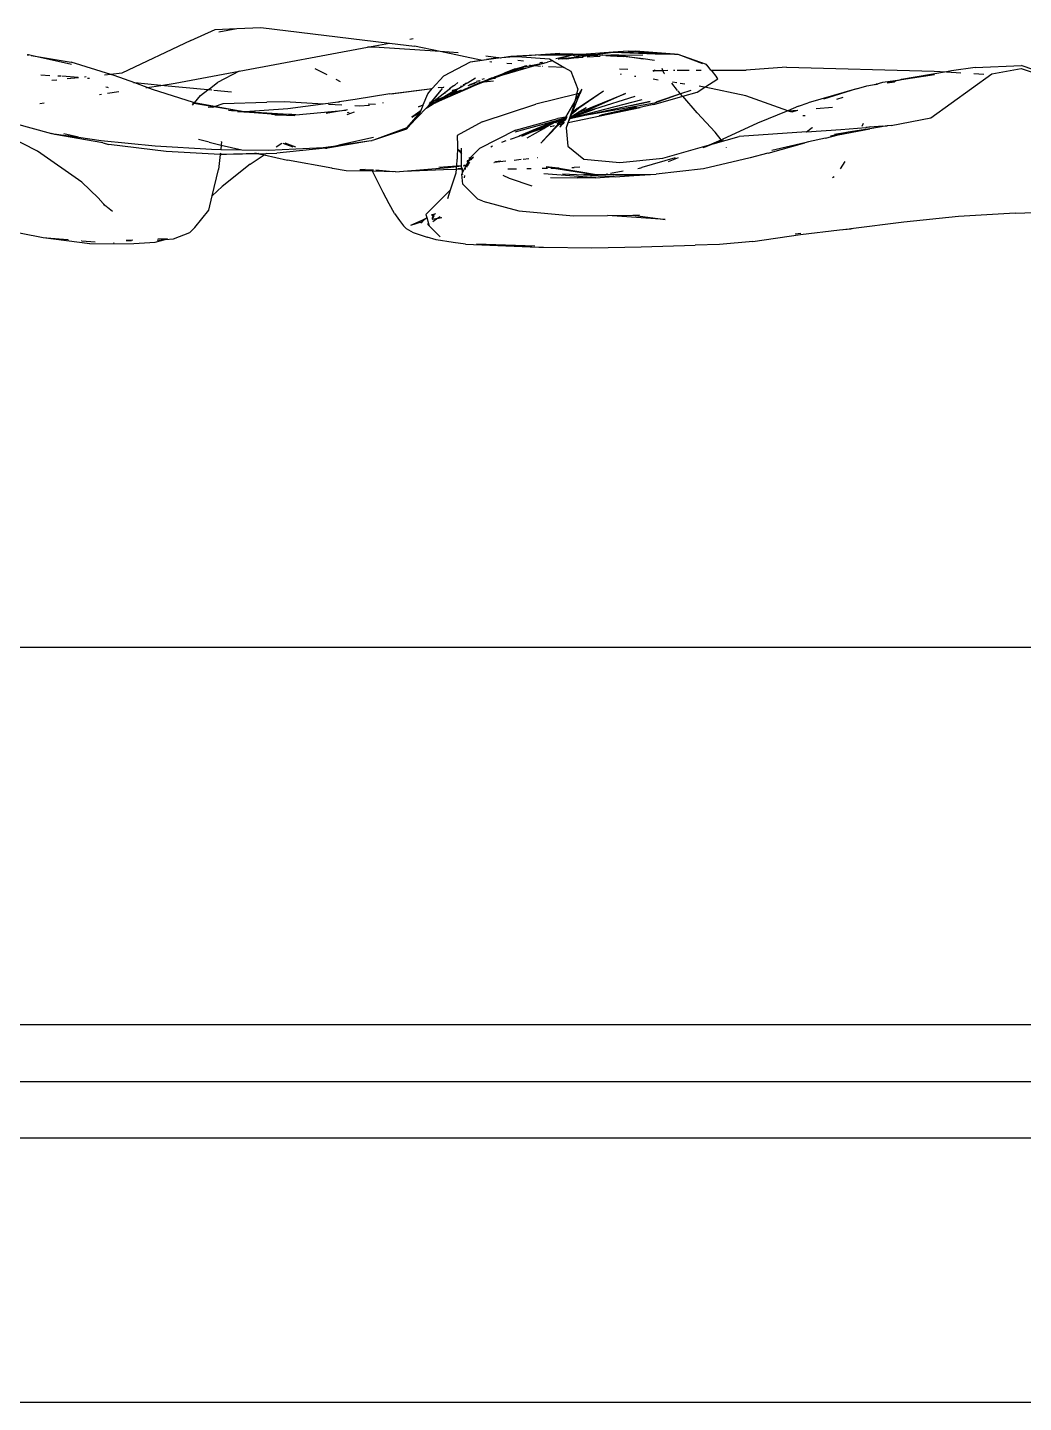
# Model space of a CAD drawing. Header units: millimetres. Extents: x -41292 to 298682, y -22072 to 33155.
# Drawn here: x 34774.7 to 35038.6, y -12169.4 to -11805.3 of the extents above; entities that cross this region are included whole.
import ezdxf

# ---------------------------------------------------------------- set-up
doc = ezdxf.new("R2010")
doc.units = ezdxf.units.MM
doc.layers.add('창호', color=4, linetype='Continuous')
doc.layers.add('틀', color=8, linetype='Continuous')

# ---------------------------------------------------------------- blocks, each defined once
blk = doc.blocks.new('rmfnasesx')
for p, q in [((62287.64, 3706.57), (62293.46, 3706.84)), ((62288.63, 3706), (62293.46, 3706.84)), ((62293.46, 3706.84), (62299.8, 3707.13)), ((62299.8, 3707.13), (62333.83, 3703.01)), ((62281.22, 3703.66), (62262.94, 3695.02)), ((62281.22, 3703.66), (62287.64, 3706.57)), ((62339.25, 3704.03), (62340.12, 3704.19)), ((62237.92, 3699.9), (62238.01, 3699.9)), ((62238.01, 3699.9), (62238.25, 3699.86)), ((62238.01, 3699.9), (62238.23, 3699.83)), ((62238.27, 3699.89), (62238.01, 3699.9)), ((62238.9, 3699.75), (62238.27, 3699.89)), ((62238.9, 3699.75), (62249.5, 3697.92)), ((62249.58, 3697.33), (62238.9, 3699.75)), ((62294, 3695.53), (62328.04, 3701.92)), ((62328.04, 3701.92), (62333.83, 3703.01)), ((62329.78, 3701.91), (62328.04, 3701.92)), ((62347.28, 3700.76), (62329.78, 3701.91)), ((62333.83, 3703.01), (62340.53, 3702.2)), ((62347.28, 3700.76), (62340.53, 3702.2)), ((62358.1, 3698.44), (62347.28, 3700.76)), ((62352.06, 3700.44), (62347.28, 3700.76)), ((62362.63, 3699.1), (62359.4, 3699.51)), ((62363.6, 3699.15), (62366.04, 3699.56)), ((62365.75, 3699.33), (62367.13, 3699.48)), ((62367.73, 3699.44), (62365.75, 3699.33)), ((62366.04, 3699.56), (62369.23, 3699.71)), ((62366.04, 3699.56), (62367.13, 3699.48)), ((62367.13, 3699.48), (62369.23, 3699.71)), ((62367.13, 3699.48), (62367.73, 3699.44)), ((62378.96, 3700.21), (62367.73, 3699.44)), ((62367.73, 3699.44), (62376.26, 3698.82)), ((62369.23, 3699.71), (62378.96, 3700.21)), ((62379.38, 3699.88), (62373.41, 3699.76)), ((62373.41, 3699.76), (62375.17, 3699.87)), ((62375.17, 3699.87), (62380.73, 3699.94)), ((62375.17, 3699.87), (62379.38, 3699.88)), ((62381.88, 3699.73), (62377.95, 3698.83)), ((62381.88, 3699.73), (62378.8, 3698.83)), ((62378.96, 3700.21), (62385.99, 3700.04)), ((62379.38, 3699.88), (62380.87, 3699.88)), ((62380.87, 3699.88), (62380.95, 3699.91)), ((62381.19, 3699.87), (62380.95, 3699.91)), ((62381.1, 3699.94), (62381.89, 3699.85)), ((62382.03, 3699.74), (62381.88, 3699.73)), ((62381.89, 3699.85), (62383.5, 3699.89)), ((62382.78, 3699.82), (62381.89, 3699.85)), ((62382.49, 3699.77), (62382.42, 3699.78)), ((62382.49, 3699.77), (62382.78, 3699.82)), ((62383, 3699.81), (62382.78, 3699.82)), ((62382.8, 3699.31), (62383.9, 3699.46)), ((62383.87, 3699.46), (62382.8, 3699.31)), ((62386.08, 3699.91), (62383, 3699.81)), ((62383, 3699.81), (62383.5, 3699.89)), ((62386.01, 3699.72), (62383, 3699.81)), ((62383.5, 3699.89), (62383.63, 3699.91)), ((62383.9, 3699.46), (62383.59, 3699.35)), ((62384.78, 3699.99), (62383.63, 3699.91)), ((62383.63, 3699.91), (62384.11, 3699.9)), ((62384.21, 3699.41), (62383.9, 3699.46)), ((62384.11, 3699.9), (62384.16, 3699.9)), ((62384.16, 3699.9), (62385.17, 3699.98)), ((62384.59, 3699.52), (62384.46, 3699.53)), ((62385.19, 3699.62), (62384.59, 3699.52)), ((62385.17, 3699.98), (62384.78, 3699.99)), ((62385, 3699.47), (62384.86, 3699.48)), ((62385, 3699.47), (62386.45, 3699.68)), ((62385.29, 3699.98), (62385.17, 3699.98)), ((62385.26, 3699.63), (62385.19, 3699.62)), ((62385.49, 3699.67), (62385.26, 3699.63)), ((62385.41, 3699.99), (62385.29, 3699.98)), ((62385.45, 3700), (62385.41, 3699.99)), ((62385.56, 3700), (62385.45, 3700)), ((62385.93, 3699.67), (62385.49, 3699.67)), ((62385.99, 3700.04), (62385.56, 3700)), ((62386.01, 3699.72), (62385.93, 3699.67)), ((62386.07, 3700.04), (62385.99, 3700.04)), ((62386.05, 3699.72), (62386.01, 3699.72)), ((62386.26, 3699.71), (62386.05, 3699.72)), ((62393.1, 3700.57), (62386.07, 3700.04)), ((62386.94, 3700.02), (62386.07, 3700.04)), ((62387.15, 3699.86), (62386.08, 3699.91)), ((62386.21, 3699.32), (62389.71, 3699.5)), ((62386.26, 3699.71), (62387.15, 3699.86)), ((62386.45, 3699.68), (62386.26, 3699.71)), ((62386.45, 3699.68), (62386.61, 3699.7)), ((62386.61, 3699.7), (62386.7, 3699.68)), ((62386.7, 3699.68), (62386.82, 3699.69)), ((62386.82, 3699.69), (62386.91, 3699.69)), ((62386.91, 3699.69), (62387.29, 3699.85)), ((62387.1, 3699.68), (62386.91, 3699.69)), ((62388.21, 3699.93), (62386.94, 3700.02)), ((62387.95, 3699.81), (62387.1, 3699.68)), ((62388.57, 3699.72), (62387.1, 3699.68)), ((62389.07, 3699.62), (62387.1, 3699.68)), ((62387.29, 3699.85), (62387.15, 3699.86)), ((62387.39, 3699.84), (62387.29, 3699.85)), ((62387.56, 3699.9), (62387.39, 3699.84)), ((62387.54, 3699.84), (62387.39, 3699.84)), ((62387.67, 3699.89), (62387.54, 3699.84)), ((62387.76, 3699.87), (62387.67, 3699.89)), ((62387.76, 3699.87), (62387.95, 3699.81)), ((62387.95, 3699.81), (62387.98, 3699.82)), ((62387.98, 3699.82), (62388.03, 3699.82)), ((62388.03, 3699.82), (62388.08, 3699.81)), ((62388.21, 3699.93), (62388.36, 3699.95)), ((62388.36, 3699.95), (62393.1, 3700.57)), ((62388.36, 3699.95), (62390.18, 3699.8)), ((62388.65, 3699.7), (62388.57, 3699.72)), ((62391.22, 3699.73), (62390.18, 3699.8)), ((62392.48, 3699.78), (62391.22, 3699.73)), ((62391.22, 3699.73), (62392.41, 3699.64)), ((62392.41, 3699.64), (62394.61, 3699.76)), ((62392.41, 3699.64), (62395.86, 3699.41)), ((62394.61, 3699.76), (62392.48, 3699.78)), ((62397.11, 3700.9), (62393.1, 3700.57)), ((62409.41, 3700.09), (62393.1, 3700.57)), ((62393.1, 3700.57), (62404.23, 3700.17)), ((62394.61, 3699.76), (62401.02, 3699.92)), ((62394.61, 3699.76), (62401.08, 3698.8)), ((62401.08, 3698.8), (62395.86, 3699.41)), ((62409.41, 3700.09), (62397.11, 3700.9)), ((62397.11, 3700.9), (62399.01, 3700.88)), ((62409.41, 3700.09), (62399.01, 3700.88)), ((62404.23, 3700.17), (62409.41, 3700.09)), ((62409.41, 3700.09), (62410.24, 3700.06)), ((62410.24, 3700.06), (62416.81, 3697.57)), ((62410.24, 3700.06), (62417.74, 3697.38)), ((62260.06, 3694.72), (62249.5, 3697.92)), ((62314.13, 3696.27), (62317.28, 3694.65)), ((62348.23, 3694.35), (62355.35, 3697.99)), ((62355.35, 3697.99), (62362.01, 3698.97)), ((62355.35, 3697.99), (62358.1, 3698.44)), ((62358.1, 3698.44), (62359.54, 3698.68)), ((62362.63, 3699.1), (62359.54, 3698.68)), ((62359.54, 3698.68), (62362.01, 3698.97)), ((62360.45, 3698.1), (62360.98, 3698.06)), ((62367.18, 3695.81), (62361.64, 3694.01)), ((62362.01, 3698.97), (62362.63, 3699.1)), ((62362.86, 3699.07), (62362.63, 3699.1)), ((62362.86, 3699.07), (62363.6, 3699.15)), ((62363.27, 3699.02), (62363.21, 3699.02)), ((62363.6, 3699.15), (62365.75, 3699.33)), ((62368.41, 3696.4), (62364.21, 3694.99)), ((62367.2, 3696.14), (62364.21, 3694.99)), ((62364.26, 3694.71), (62372.41, 3697.04)), ((62364.98, 3697.7), (62366.28, 3697.58)), ((62367.18, 3695.81), (62365.66, 3695.24)), ((62367.18, 3695.81), (62369.09, 3696.55)), ((62369.26, 3696.36), (62367.18, 3695.81)), ((62367.2, 3696.14), (62367.46, 3696.2)), ((62367.46, 3696.2), (62367.63, 3696.25)), ((62367.63, 3696.25), (62369.7, 3696.87)), ((62367.63, 3696.25), (62368.41, 3696.4)), ((62369.38, 3698.23), (62367.91, 3698.42)), ((62368.41, 3696.4), (62368.87, 3696.56)), ((62369.7, 3696.87), (62368.87, 3696.56)), ((62368.87, 3696.56), (62369.55, 3696.72)), ((62369.26, 3696.36), (62369.43, 3696.41)), ((62369.55, 3696.72), (62375.71, 3697.98)), ((62369.55, 3696.72), (62370.05, 3696.95)), ((62370.05, 3696.95), (62369.7, 3696.87)), ((62370.05, 3696.95), (62370.28, 3697)), ((62370.96, 3697.17), (62371.22, 3697.14)), ((62372.41, 3697.04), (62375.71, 3697.98)), ((62372.41, 3697.04), (62373.86, 3696.91)), ((62374.15, 3697.88), (62373.67, 3697.75)), ((62374.15, 3697.88), (62374.26, 3697.9)), ((62374.26, 3697.9), (62374.45, 3697.95)), ((62374.29, 3696.87), (62374.37, 3696.86)), ((62377.17, 3698.29), (62375.71, 3697.98)), ((62380.15, 3696.57), (62375.98, 3696.73)), ((62376.26, 3698.82), (62377.17, 3698.29)), ((62377.17, 3698.29), (62378.78, 3697.36)), ((62378.52, 3698.83), (62378.7, 3698.83)), ((62378.7, 3698.83), (62378.76, 3698.85)), ((62378.8, 3698.83), (62378.76, 3698.85)), ((62378.78, 3697.36), (62380.15, 3696.57)), ((62378.8, 3698.83), (62380.5, 3699.01)), ((62379.68, 3698.84), (62380.5, 3699.01)), ((62380.15, 3696.57), (62381.95, 3695.52)), ((62380.23, 3698.84), (62381.76, 3699.08)), ((62380.5, 3699.01), (62380.55, 3699.02)), ((62380.55, 3699.02), (62382.8, 3699.31)), ((62380.55, 3699.02), (62383.15, 3699.3)), ((62380.55, 3699.02), (62381.76, 3699.08)), ((62380.69, 3698.84), (62380.59, 3698.84)), ((62380.69, 3698.84), (62382.7, 3699.13)), ((62382.13, 3699.1), (62380.69, 3698.84)), ((62381.76, 3699.08), (62382.8, 3699.31)), ((62381.76, 3699.08), (62382.13, 3699.1)), ((62383.15, 3699.3), (62382.13, 3699.1)), ((62382.13, 3699.1), (62382.7, 3699.13)), ((62382.7, 3699.13), (62384.42, 3699.38)), ((62382.7, 3699.13), (62385.19, 3699.26)), ((62383.15, 3699.3), (62383.59, 3699.35)), ((62396.99, 3695.97), (62394.76, 3696.05)), ((62404.05, 3698.41), (62401.08, 3698.8)), ((62403.67, 3695.77), (62404, 3695.77)), ((62404, 3695.77), (62403.88, 3695.59)), ((62404.11, 3695.95), (62404, 3695.77)), ((62404, 3695.77), (62406.31, 3695.78)), ((62406.31, 3695.78), (62406.12, 3696.23)), ((62406.31, 3695.78), (62407.65, 3695.79)), ((62406.65, 3694.97), (62406.31, 3695.78)), ((62409.08, 3695.79), (62409.45, 3695.79)), ((62410.08, 3695.79), (62413.28, 3695.81)), ((62415.14, 3695.81), (62416.44, 3695.82)), ((62417.93, 3697.14), (62417.74, 3697.38)), ((62417.93, 3697.14), (62418, 3697.12)), ((62419, 3695.83), (62418, 3697.12)), ((62419, 3695.83), (62419.05, 3695.83)), ((62419.05, 3695.83), (62428.32, 3695.86)), ((62419.05, 3695.83), (62420.6, 3693.85)), ((62439.02, 3696.62), (62428.32, 3695.86)), ((62439.02, 3696.62), (62478.2, 3695.6)), ((62489.02, 3696.5), (62482.75, 3695.62)), ((62489.02, 3696.5), (62501.3, 3697.08)), ((62493.44, 3694.88), (62501.17, 3696.27)), ((62501.17, 3696.27), (62507.5, 3694.17)), ((62501.71, 3696.92), (62501.3, 3697.08)), ((62508.08, 3694.69), (62501.71, 3696.92)), ((62243.85, 3694.35), (62241.5, 3694.46)), ((62245.75, 3693.21), (62244.42, 3693.07)), ((62246.83, 3694.22), (62245.97, 3694.26)), ((62248.21, 3694.16), (62247.03, 3694.22)), ((62251.37, 3693.86), (62248.21, 3694.16)), ((62251.45, 3693.81), (62248.45, 3693.49)), ((62253.47, 3694.02), (62253.07, 3693.98)), ((62254.35, 3693.58), (62253.85, 3693.63)), ((62260.06, 3694.72), (62258.4, 3694.54)), ((62262.94, 3695.02), (62260.06, 3694.72)), ((62260.93, 3694.45), (62260.06, 3694.72)), ((62266.41, 3692.44), (62260.93, 3694.45)), ((62266.41, 3692.44), (62266.07, 3692.47)), ((62273.26, 3691.79), (62266.41, 3692.44)), ((62269.64, 3691.25), (62266.41, 3692.44)), ((62273.26, 3691.79), (62277.06, 3692.35)), ((62277.06, 3692.35), (62294, 3695.53)), ((62286.15, 3690.92), (62288.31, 3692.6)), ((62294, 3695.53), (62288.31, 3692.6)), ((62319.68, 3693.42), (62320.83, 3692.83)), ((62345.21, 3690.95), (62348.23, 3694.35)), ((62351.18, 3691.89), (62352, 3692.57)), ((62354.19, 3692.27), (62353.82, 3692.04)), ((62354.19, 3692.27), (62353.83, 3692.2)), ((62353.87, 3690.77), (62357.22, 3692.31)), ((62354.37, 3692.38), (62354.03, 3692.3)), ((62354.19, 3692.27), (62354.37, 3692.38)), ((62354.24, 3692.42), (62354.54, 3692.47)), ((62354.37, 3692.38), (62354.54, 3692.47)), ((62354.54, 3692.47), (62356.69, 3693.76)), ((62356.1, 3692.2), (62354.61, 3691.71)), ((62356.4, 3692.37), (62355.08, 3691.93)), ((62358.98, 3692.71), (62355.39, 3691.35)), ((62355.39, 3691.35), (62358.25, 3692.62)), ((62355.9, 3692.31), (62355.93, 3692.32)), ((62355.93, 3692.32), (62356.4, 3692.37)), ((62356.3, 3692.49), (62357.11, 3692.7)), ((62356.4, 3692.37), (62356.47, 3692.38)), ((62356.47, 3692.38), (62356.55, 3692.42)), ((62357.52, 3692.9), (62356.95, 3692.8)), ((62357.9, 3692.57), (62357.22, 3692.31)), ((62357.28, 3692.95), (62357.37, 3692.99)), ((62357.37, 3692.99), (62357.77, 3693.03)), ((62357.9, 3693.1), (62357.77, 3693.03)), ((62357.9, 3692.57), (62359.78, 3693.29)), ((62357.9, 3692.57), (62358.25, 3692.62)), ((62358.25, 3692.62), (62359.78, 3693.29)), ((62358.25, 3692.62), (62358.98, 3692.71)), ((62358.43, 3693.48), (62359.03, 3693.66)), ((62361.54, 3693.68), (62358.98, 3692.71)), ((62358.98, 3692.71), (62361.43, 3693.02)), ((62360.19, 3693.45), (62359.78, 3693.29)), ((62360.84, 3693.7), (62360.19, 3693.45)), ((62360.19, 3693.45), (62361.54, 3693.68)), ((62360.84, 3693.7), (62361.64, 3694.01)), ((62361.7, 3693.88), (62360.84, 3693.7)), ((62361.54, 3693.68), (62361.57, 3693.69)), ((62364.26, 3694.71), (62361.57, 3693.69)), ((62361.57, 3693.69), (62361.92, 3693.75)), ((62361.64, 3694.01), (62364.21, 3694.99)), ((62361.64, 3694.01), (62364.26, 3694.71)), ((62381.95, 3695.52), (62383.79, 3690.78)), ((62395.29, 3694.72), (62395.06, 3694.76)), ((62399.15, 3694.13), (62398.79, 3694.19)), ((62403.88, 3695.59), (62403.67, 3695.51)), ((62405.05, 3693.22), (62403.74, 3693.42)), ((62406.73, 3694.88), (62406.65, 3694.97)), ((62410.19, 3690.48), (62408.67, 3692.4)), ((62409.97, 3692.46), (62408.81, 3692.64)), ((62412.1, 3692.14), (62410.9, 3692.32)), ((62417.38, 3691.29), (62420.88, 3693.56)), ((62420.88, 3693.56), (62420.6, 3693.85)), ((62462.77, 3692.12), (62464.58, 3692.61)), ((62463.4, 3692.2), (62462.77, 3692.12)), ((62464.58, 3692.61), (62469.2, 3693.31)), ((62465.73, 3692.47), (62467.68, 3692.75)), ((62467.68, 3692.75), (62466.02, 3692.56)), ((62467.31, 3692.94), (62469.2, 3693.31)), ((62469, 3693.21), (62467.31, 3692.94)), ((62467.84, 3692.81), (62467.68, 3692.75)), ((62469.2, 3693.31), (62469.35, 3693.34)), ((62469.35, 3693.34), (62469.4, 3693.35)), ((62469.54, 3693.37), (62469.4, 3693.35)), ((62481.42, 3695.39), (62469.54, 3693.37)), ((62469.54, 3693.37), (62478.24, 3694.69)), ((62478.24, 3694.69), (62470.51, 3693.46)), ((62477.27, 3683.23), (62493.44, 3694.88)), ((62478.2, 3695.6), (62481.42, 3695.39)), ((62482.75, 3695.62), (62481.42, 3695.39)), ((62481.42, 3695.39), (62485.23, 3695.14)), ((62488.65, 3694.91), (62491.34, 3694.74)), ((62257.08, 3689.39), (62257.61, 3689.47)), ((62258.72, 3691.44), (62259.2, 3691.32)), ((62259.14, 3689.7), (62262.18, 3690.15)), ((62259.2, 3691.32), (62259.38, 3691.25)), ((62269.35, 3691.21), (62269.64, 3691.25)), ((62269.64, 3691.25), (62273.26, 3691.79)), ((62271.09, 3690.72), (62269.64, 3691.25)), ((62281.93, 3687.23), (62271.09, 3690.72)), ((62285.75, 3690.61), (62273.26, 3691.79)), ((62282.2, 3687.18), (62283.8, 3689.11)), ((62283.8, 3689.11), (62285.75, 3690.61)), ((62285.75, 3690.61), (62286.15, 3690.92)), ((62286.78, 3690.51), (62285.75, 3690.61)), ((62292.05, 3690.01), (62287.35, 3690.46)), ((62333.96, 3689.56), (62324.75, 3688.07)), ((62333.96, 3689.56), (62345.21, 3690.95)), ((62334.34, 3689.56), (62345.21, 3690.95)), ((62342.83, 3686.61), (62344.02, 3689.6)), ((62344.02, 3689.6), (62345.21, 3690.95)), ((62347.96, 3688.53), (62344.02, 3686.17)), ((62344.77, 3687.04), (62347.91, 3691)), ((62345.07, 3687.5), (62347.91, 3691)), ((62347.96, 3688.53), (62345.49, 3687.59)), ((62345.68, 3687.74), (62348.1, 3689.59)), ((62345.68, 3687.74), (62348.51, 3688.86)), ((62345.94, 3687.18), (62351.66, 3690.75)), ((62349.32, 3689.05), (62345.97, 3687.14)), ((62346.75, 3691.14), (62346.83, 3691.2)), ((62346.83, 3691.2), (62348.22, 3691.33)), ((62347.9, 3688.03), (62355.39, 3691.35)), ((62347.9, 3688.03), (62353.87, 3690.77)), ((62348.51, 3688.86), (62347.96, 3688.53)), ((62348.1, 3689.59), (62349.69, 3690.8)), ((62348.59, 3689.75), (62348.1, 3689.59)), ((62348.22, 3691.33), (62348.28, 3691.39)), ((62351.66, 3690.75), (62348.51, 3688.86)), ((62349.32, 3689.05), (62349.44, 3689.09)), ((62351.26, 3689.78), (62349.44, 3689.09)), ((62350.2, 3689.53), (62349.44, 3689.09)), ((62349.69, 3690.8), (62349.79, 3690.88)), ((62349.69, 3690.8), (62349.94, 3690.87)), ((62350.78, 3691.64), (62349.79, 3690.88)), ((62349.79, 3690.88), (62350.06, 3690.96)), ((62350.2, 3689.53), (62350.28, 3689.56)), ((62350.28, 3689.56), (62352.93, 3690.62)), ((62351.73, 3690.38), (62350.28, 3689.56)), ((62350.6, 3690.43), (62350.49, 3690.37)), ((62351.66, 3690.75), (62350.6, 3690.43)), ((62350.84, 3691.68), (62350.78, 3691.64)), ((62350.81, 3691.66), (62350.78, 3691.64)), ((62350.81, 3691.66), (62350.84, 3691.68)), ((62350.86, 3691.63), (62350.81, 3691.66)), ((62350.84, 3691.68), (62351.09, 3691.88)), ((62350.84, 3691.68), (62350.92, 3691.67)), ((62350.92, 3691.67), (62350.95, 3691.7)), ((62351.09, 3691.88), (62351.18, 3691.89)), ((62351.66, 3690.75), (62353.29, 3691.72)), ((62352.69, 3691.57), (62353.29, 3691.72)), ((62353.29, 3691.72), (62353.82, 3692.04)), ((62353.51, 3692.02), (62353.42, 3691.97)), ((62353.51, 3692.02), (62353.54, 3692.01)), ((62353.54, 3692.01), (62353.62, 3692.03)), ((62353.62, 3692.03), (62353.82, 3692.04)), ((62355.39, 3691.35), (62353.87, 3690.77)), ((62383.45, 3689.48), (62372.62, 3686.84)), ((62382.25, 3684.49), (62384.38, 3689.7)), ((62384.16, 3689.65), (62382.95, 3687.58)), ((62383.45, 3689.48), (62382.95, 3687.58)), ((62383.79, 3690.78), (62383.45, 3689.48)), ((62384.16, 3689.65), (62383.45, 3689.48)), ((62383.57, 3685.67), (62390.55, 3690.37)), ((62383.73, 3684.5), (62396.42, 3689.61)), ((62384.04, 3685.87), (62390.55, 3690.37)), ((62384.82, 3690.78), (62384.16, 3689.65)), ((62384.23, 3689.67), (62384.16, 3689.65)), ((62384.43, 3689.72), (62384.38, 3689.7)), ((62384.43, 3689.72), (62384.82, 3690.78)), ((62396.42, 3689.61), (62384.65, 3684.47)), ((62398.85, 3688.81), (62388.22, 3685.46)), ((62403.94, 3686.71), (62411.55, 3688.9)), ((62410.99, 3689.54), (62404.07, 3687.11)), ((62410.99, 3689.54), (62404.72, 3687.43)), ((62410.43, 3690.17), (62410.29, 3690.34)), ((62410.99, 3689.54), (62410.43, 3690.17)), ((62413.67, 3690.45), (62410.99, 3689.54)), ((62411.42, 3689.05), (62410.99, 3689.54)), ((62411.55, 3688.9), (62415.41, 3690.01)), ((62415.41, 3684.56), (62411.55, 3688.9)), ((62415.41, 3690.01), (62417.38, 3691.29)), ((62416.82, 3691.41), (62415.91, 3691.55)), ((62417.19, 3691.33), (62416.82, 3691.41)), ((62428.31, 3689), (62417.38, 3691.29)), ((62439.38, 3685.08), (62428.31, 3689)), ((62457.6, 3690.86), (62444.8, 3687.15)), ((62457.6, 3690.86), (62448.85, 3688.13)), ((62453.97, 3688.56), (62452.33, 3688.09)), ((62457.6, 3690.86), (62460.31, 3691.7)), ((62460.31, 3691.7), (62462.77, 3692.12)), ((62460.31, 3691.7), (62462.34, 3691.99)), ((62462.49, 3692.01), (62463.11, 3692.1)), ((62241.19, 3687.03), (62242.41, 3687.21)), ((62281.66, 3686.53), (62282.07, 3687.03)), ((62282.07, 3687.03), (62281.81, 3687.08)), ((62282.2, 3687.18), (62281.93, 3687.23)), ((62282.07, 3687.03), (62282.2, 3687.18)), ((62287.37, 3686.12), (62282.07, 3687.03)), ((62287.55, 3686.19), (62282.2, 3687.18)), ((62287.02, 3686), (62285.8, 3685.94)), ((62287.02, 3686), (62287.37, 3686.12)), ((62287.37, 3686.12), (62287.55, 3686.19)), ((62294.3, 3684.93), (62287.37, 3686.12)), ((62287.55, 3686.19), (62289.8, 3686.98)), ((62294.3, 3684.93), (62287.55, 3686.19)), ((62289.8, 3686.98), (62301.35, 3687.33)), ((62292.08, 3685.1), (62291.2, 3685.16)), ((62292.08, 3685.1), (62292.02, 3685.04)), ((62294.3, 3684.93), (62292.08, 3685.1)), ((62294.37, 3684.93), (62294.3, 3684.93)), ((62294.85, 3684.84), (62294.37, 3684.93)), ((62294.85, 3684.84), (62294.83, 3684.82)), ((62295.03, 3684.82), (62294.85, 3684.84)), ((62306.92, 3685.61), (62295.61, 3684.78)), ((62306.11, 3687.43), (62301.35, 3687.33)), ((62316.28, 3686.85), (62306.11, 3687.43)), ((62316.28, 3686.85), (62306.92, 3685.61)), ((62309.05, 3683.99), (62322.27, 3685.25)), ((62320.14, 3687.32), (62316.28, 3686.85)), ((62321.23, 3686.56), (62317.73, 3686.76)), ((62322.27, 3685.25), (62319.06, 3684.71)), ((62320.56, 3687.41), (62320.14, 3687.32)), ((62320.58, 3687.39), (62320.14, 3687.32)), ((62324.75, 3688.07), (62320.56, 3687.41)), ((62322.27, 3685.25), (62322.41, 3685.26)), ((62322.75, 3685.33), (62322.41, 3685.26)), ((62325.8, 3686.3), (62324.66, 3686.37)), ((62328.61, 3686.47), (62325.8, 3686.3)), ((62330.16, 3686.77), (62328.26, 3686.84)), ((62332, 3687.28), (62332.21, 3687.17)), ((62339.16, 3681.21), (62343.6, 3685.74)), ((62339.81, 3683.42), (62342.28, 3685.22)), ((62342.2, 3685.04), (62339.81, 3683.42)), ((62341.59, 3686.12), (62342.83, 3686.61)), ((62342.82, 3686.58), (62341.59, 3686.12)), ((62342.11, 3684.83), (62342.2, 3685.04)), ((62342.2, 3685.04), (62342.28, 3685.22)), ((62342.28, 3685.22), (62342.82, 3686.58)), ((62342.82, 3686.58), (62342.83, 3686.61)), ((62343.6, 3685.74), (62345.17, 3686.7)), ((62343.89, 3686.04), (62343.6, 3685.74)), ((62345.17, 3686.7), (62343.89, 3686.04)), ((62343.89, 3686.04), (62344.02, 3686.17)), ((62344.02, 3686.17), (62344.32, 3686.48)), ((62344.32, 3686.48), (62344.77, 3687.04)), ((62344.59, 3686.91), (62344.32, 3686.48)), ((62344.41, 3686.78), (62344.59, 3686.91)), ((62344.8, 3687.16), (62344.45, 3686.9)), ((62345, 3687.41), (62344.55, 3687.24)), ((62344.57, 3687.3), (62345.07, 3687.5)), ((62344.59, 3686.91), (62344.8, 3687.16)), ((62344.59, 3686.91), (62344.77, 3687.04)), ((62344.77, 3687.04), (62345.49, 3687.59)), ((62344.8, 3687.16), (62345, 3687.41)), ((62345, 3687.41), (62345.07, 3687.5)), ((62345.17, 3686.7), (62345.48, 3686.89)), ((62345.48, 3686.89), (62345.94, 3687.18)), ((62345.97, 3687.14), (62345.48, 3686.89)), ((62345.49, 3687.59), (62345.68, 3687.74)), ((62345.97, 3687.14), (62347.9, 3688.03)), ((62358.41, 3682.16), (62372.62, 3686.84)), ((62382.95, 3687.58), (62380.5, 3683.4)), ((62382.45, 3685.68), (62380.64, 3680.56)), ((62381.21, 3681.93), (62400.24, 3685.96)), ((62400.74, 3687.96), (62381.64, 3682.99)), ((62382.21, 3684.4), (62382.89, 3684.94)), ((62383.57, 3685.67), (62382.25, 3684.49)), ((62382.95, 3687.58), (62382.45, 3685.68)), ((62382.61, 3684.64), (62384.04, 3685.87)), ((62382.89, 3684.94), (62382.61, 3684.64)), ((62382.89, 3684.94), (62384.04, 3685.87)), ((62383.57, 3685.67), (62382.89, 3684.94)), ((62384.04, 3685.87), (62383.57, 3685.67)), ((62385.98, 3685.86), (62383.73, 3684.5)), ((62383.79, 3683.94), (62388.22, 3685.46)), ((62385.98, 3685.86), (62384.06, 3684.82)), ((62388.69, 3685.7), (62384.65, 3684.47)), ((62402.91, 3687.55), (62385.62, 3683.81)), ((62404.07, 3687.11), (62385.62, 3683.81)), ((62389.38, 3683.83), (62399.32, 3686.07)), ((62399.32, 3686.07), (62389.9, 3683.87)), ((62400.24, 3685.96), (62389.9, 3683.87)), ((62397.78, 3686.51), (62402.91, 3687.55)), ((62401.36, 3686.2), (62400.24, 3685.96)), ((62403.94, 3686.71), (62401.36, 3686.2)), ((62404.66, 3687.42), (62404.07, 3687.11)), ((62404.72, 3687.43), (62404.66, 3687.42)), ((62439.38, 3685.08), (62431.36, 3681.76)), ((62442.21, 3686.25), (62439.38, 3685.08)), ((62439.61, 3685), (62439.38, 3685.08)), ((62442.05, 3685.19), (62439.61, 3685)), ((62440.44, 3684.71), (62439.61, 3685)), ((62441.91, 3685.12), (62440.44, 3684.71)), ((62442.21, 3686.25), (62444.8, 3687.15)), ((62451.2, 3685.9), (62446.93, 3685.57)), ((62234.36, 3681.79), (62244.33, 3679.05)), ((62293.73, 3684.8), (62293.64, 3684.81)), ((62294.83, 3684.82), (62293.73, 3684.8)), ((62295.07, 3684.82), (62295.03, 3684.82)), ((62295.13, 3684.81), (62295.07, 3684.82)), ((62295.27, 3684.8), (62295.13, 3684.81)), ((62295.66, 3684.83), (62295.27, 3684.8)), ((62295.27, 3684.8), (62295.61, 3684.78)), ((62295.61, 3684.78), (62304.96, 3684.07)), ((62307.12, 3684.07), (62295.61, 3684.78)), ((62302.89, 3684.05), (62302.6, 3684.07)), ((62304.96, 3684.07), (62302.89, 3684.05)), ((62303.53, 3683.98), (62306.58, 3683.95)), ((62304.96, 3684.07), (62306.58, 3683.95)), ((62306.58, 3683.95), (62308.79, 3683.79)), ((62307.97, 3684.07), (62307.12, 3684.07)), ((62308.69, 3683.97), (62307.12, 3684.07)), ((62309.05, 3683.99), (62308.69, 3683.97)), ((62319.06, 3684.71), (62317.07, 3684.35)), ((62322.61, 3684.1), (62324.61, 3684.78)), ((62322.71, 3684.6), (62323.02, 3684.68)), ((62323.07, 3684.6), (62323.18, 3684.63)), ((62338.43, 3680.33), (62339.16, 3681.21)), ((62338.58, 3680.62), (62342.07, 3684.7)), ((62338.58, 3680.62), (62339.16, 3681.21)), ((62339.16, 3681.21), (62342.07, 3684.7)), ((62339.81, 3683.42), (62342.11, 3684.83)), ((62342.07, 3684.7), (62342.11, 3684.83)), ((62358.41, 3682.16), (62351.79, 3678.52)), ((62367.19, 3679.51), (62378.07, 3682.52)), ((62367.21, 3679.97), (62378.44, 3683.06)), ((62368.2, 3678.4), (62377.09, 3682.17)), ((62377.03, 3681.72), (62371.29, 3679.32)), ((62377.09, 3682.17), (62373.72, 3680.55)), ((62373.72, 3680.55), (62377.57, 3682.03)), ((62378.27, 3681.23), (62374, 3676.48)), ((62374.99, 3680.54), (62377.03, 3681.72)), ((62377.03, 3681.72), (62377.57, 3682.03)), ((62377.09, 3682.17), (62377.19, 3682.18)), ((62377.19, 3682.18), (62377.24, 3682.19)), ((62377.24, 3682.19), (62377.28, 3682.21)), ((62377.48, 3682.27), (62377.28, 3682.21)), ((62378.34, 3682.5), (62377.48, 3682.27)), ((62377.57, 3682.03), (62377.59, 3682.07)), ((62377.77, 3682.11), (62377.59, 3682.07)), ((62377.72, 3681.93), (62377.68, 3681.96)), ((62377.72, 3681.93), (62377.75, 3681.95)), ((62377.75, 3681.95), (62378.09, 3682.07)), ((62377.77, 3682.11), (62379.01, 3682.62)), ((62378.77, 3682.32), (62377.77, 3682.11)), ((62378.07, 3682.52), (62378.74, 3682.65)), ((62379.79, 3682.51), (62378.09, 3682.07)), ((62378.09, 3682.07), (62378.77, 3682.32)), ((62379.79, 3682.51), (62378.18, 3681.63)), ((62378.27, 3681.23), (62378.45, 3681.34)), ((62378.71, 3681.33), (62378.27, 3681.23)), ((62378.32, 3680.98), (62378.27, 3681.23)), ((62378.71, 3681.33), (62378.32, 3680.98)), ((62378.74, 3682.65), (62378.34, 3682.5)), ((62379.01, 3682.62), (62378.34, 3682.5)), ((62380.5, 3683.4), (62378.44, 3683.06)), ((62378.45, 3681.34), (62379.99, 3682.62)), ((62379.29, 3681.85), (62378.45, 3681.34)), ((62378.45, 3681.34), (62378.82, 3681.42)), ((62379.38, 3681.48), (62378.71, 3681.33)), ((62378.82, 3681.42), (62378.71, 3681.33)), ((62380.3, 3683.13), (62378.74, 3682.65)), ((62378.74, 3682.65), (62379.51, 3682.81)), ((62378.77, 3682.32), (62380.1, 3682.7)), ((62378.82, 3681.42), (62378.85, 3681.43)), ((62379.29, 3681.85), (62378.85, 3681.43)), ((62378.85, 3681.43), (62379.42, 3681.55)), ((62379.71, 3681.55), (62378.95, 3680.75)), ((62379.38, 3681.48), (62378.95, 3680.75)), ((62379.08, 3682.63), (62379.01, 3682.62)), ((62380.17, 3682.83), (62379.08, 3682.63)), ((62379.08, 3682.63), (62379.1, 3682.64)), ((62379.1, 3682.64), (62380.22, 3682.91)), ((62379.1, 3682.64), (62379.51, 3682.81)), ((62379.44, 3681.94), (62379.29, 3681.85)), ((62379.42, 3681.55), (62379.38, 3681.48)), ((62379.71, 3681.55), (62379.38, 3681.48)), ((62379.76, 3682.13), (62379.42, 3681.55)), ((62379.42, 3681.55), (62379.78, 3681.63)), ((62379.86, 3682.29), (62379.44, 3681.94)), ((62379.76, 3682.13), (62379.44, 3681.94)), ((62379.51, 3682.81), (62380.3, 3683.13)), ((62379.51, 3682.81), (62380.22, 3682.91)), ((62379.78, 3681.63), (62379.71, 3681.55)), ((62379.92, 3681.59), (62379.71, 3681.55)), ((62380.42, 3682.52), (62379.76, 3682.13)), ((62379.86, 3682.29), (62379.76, 3682.13)), ((62380.15, 3682.02), (62379.78, 3681.63)), ((62379.78, 3681.63), (62379.96, 3681.66)), ((62379.99, 3682.62), (62379.79, 3682.51)), ((62379.86, 3682.29), (62380.66, 3682.98)), ((62379.93, 3682.42), (62379.86, 3682.29)), ((62380.76, 3683.15), (62379.93, 3682.42)), ((62380.1, 3682.7), (62379.93, 3682.42)), ((62379.99, 3682.62), (62380.1, 3682.7)), ((62380.1, 3682.7), (62380.13, 3682.75)), ((62380.13, 3682.75), (62380.18, 3682.77)), ((62380.22, 3682.91), (62380.17, 3682.83)), ((62380.28, 3682.85), (62380.17, 3682.83)), ((62380.17, 3682.83), (62380.18, 3682.77)), ((62380.18, 3682.77), (62380.28, 3682.85)), ((62380.22, 3682.91), (62380.25, 3682.96)), ((62380.3, 3683.13), (62380.25, 3682.96)), ((62380.25, 3682.96), (62380.42, 3682.96)), ((62380.28, 3682.85), (62380.42, 3682.96)), ((62380.3, 3683.13), (62380.36, 3683.15)), ((62380.5, 3683.4), (62380.36, 3683.15)), ((62380.36, 3683.15), (62380.86, 3683.35)), ((62380.83, 3683.29), (62380.36, 3683.15)), ((62380.83, 3683.29), (62380.42, 3682.96)), ((62380.92, 3683.47), (62380.5, 3683.4)), ((62381.21, 3681.93), (62380.64, 3680.56)), ((62381.21, 3681.93), (62381.62, 3682.94)), ((62384.92, 3683.68), (62381.62, 3682.94)), ((62381.62, 3682.94), (62381.64, 3682.99)), ((62381.64, 3682.99), (62381.72, 3683.18)), ((62382.69, 3683.61), (62381.72, 3683.18)), ((62381.78, 3683.34), (62381.72, 3683.18)), ((62381.78, 3683.34), (62382.09, 3684.08)), ((62382.41, 3683.72), (62381.78, 3683.34)), ((62381.78, 3683.34), (62382.69, 3683.61)), ((62382.61, 3684.64), (62382.09, 3684.08)), ((62382.09, 3684.08), (62382.16, 3684.25)), ((62382.16, 3684.25), (62382.61, 3684.64)), ((62382.16, 3684.25), (62382.21, 3684.4)), ((62382.21, 3684.4), (62382.25, 3684.49)), ((62383.26, 3683.86), (62382.41, 3683.72)), ((62382.63, 3683.85), (62382.41, 3683.72)), ((62383.73, 3684.5), (62382.63, 3683.85)), ((62384.65, 3684.47), (62382.63, 3683.85)), ((62382.69, 3683.61), (62383.59, 3683.91)), ((62383.26, 3683.86), (62382.69, 3683.61)), ((62384.65, 3684.47), (62383.26, 3683.86)), ((62383.59, 3683.91), (62383.26, 3683.86)), ((62383.79, 3683.94), (62383.59, 3683.91)), ((62385.62, 3683.81), (62384.92, 3683.68)), ((62389.9, 3683.87), (62389.77, 3683.86)), ((62415.41, 3684.56), (62420.15, 3679.41)), ((62431.36, 3681.76), (62422.03, 3677.48)), ((62443.34, 3683.8), (62443.98, 3683.84)), ((62459.1, 3680.96), (62459.42, 3681.77)), ((62466.81, 3681.14), (62477.27, 3683.23)), ((62240.62, 3674.34), (62232.52, 3678.56)), ((62245.22, 3678.83), (62244.33, 3679.05)), ((62244.33, 3679.05), (62251.51, 3678.06)), ((62257.93, 3676.55), (62245.22, 3678.83)), ((62251.51, 3678.06), (62247.56, 3679)), ((62251.51, 3678.06), (62257.47, 3677.24)), ((62329.62, 3677.99), (62320.47, 3675.93)), ((62329.69, 3677.39), (62338.58, 3680.62)), ((62329.69, 3677.39), (62338.43, 3680.33)), ((62338.43, 3680.33), (62338.58, 3680.62)), ((62351.79, 3678.52), (62351.91, 3675.82)), ((62367.21, 3679.97), (62357.72, 3675.05)), ((62368.44, 3678.35), (62365.83, 3677.47)), ((62368.2, 3678.4), (62373.72, 3680.55)), ((62373.72, 3680.55), (62368.81, 3678.28)), ((62371.29, 3679.32), (62368.81, 3678.28)), ((62370.35, 3677.87), (62374.74, 3680.4)), ((62373.99, 3680.23), (62371.29, 3679.32)), ((62374.17, 3680.27), (62373.99, 3680.23)), ((62374, 3676.48), (62378.32, 3680.98)), ((62374.17, 3680.27), (62374.99, 3680.54)), ((62374.74, 3680.4), (62374.17, 3680.27)), ((62374.74, 3680.4), (62374.99, 3680.54)), ((62377.42, 3681.02), (62376.4, 3680.78)), ((62376.88, 3681.01), (62377.6, 3681.16)), ((62380.64, 3680.56), (62381.09, 3675.73)), ((62419.62, 3676.34), (62426.51, 3678.24)), ((62421.71, 3677.35), (62420.15, 3679.41)), ((62444.38, 3679.48), (62426.51, 3678.24)), ((62444.38, 3679.48), (62445.88, 3680.62)), ((62444.38, 3679.48), (62453.42, 3680.11)), ((62449.37, 3677.82), (62444.85, 3676.81)), ((62445.88, 3680.62), (62445.94, 3680.64)), ((62449.37, 3677.82), (62452.72, 3678.7)), ((62454.46, 3679.24), (62450.68, 3678.31)), ((62450.68, 3678.31), (62452.72, 3678.7)), ((62454.46, 3679.24), (62451.74, 3678.81)), ((62452.72, 3678.7), (62461.12, 3680.31)), ((62452.72, 3678.7), (62455.36, 3679.39)), ((62453.42, 3680.11), (62460.1, 3680.63)), ((62455.36, 3679.39), (62454.46, 3679.24)), ((62461.12, 3680.31), (62455.36, 3679.39)), ((62464.52, 3680.97), (62460.1, 3680.63)), ((62460.1, 3680.63), (62461.18, 3680.91)), ((62465.75, 3681.06), (62461.12, 3680.31)), ((62464.52, 3680.97), (62464.64, 3680.99)), ((62464.64, 3680.99), (62465.75, 3681.06)), ((62465.8, 3681.07), (62465.75, 3681.06)), ((62466.81, 3681.14), (62465.8, 3681.07)), ((62252.37, 3666.16), (62240.62, 3674.34)), ((62257.47, 3677.24), (62271.76, 3675.8)), ((62257.93, 3676.55), (62259.48, 3676.17)), ((62274.7, 3674.25), (62259.48, 3676.17)), ((62271.76, 3675.8), (62286.72, 3674.88)), ((62289.02, 3673.5), (62274.7, 3674.25)), ((62286.11, 3676.74), (62283.25, 3677.47)), ((62286.11, 3676.74), (62289.28, 3676.01)), ((62286.72, 3674.88), (62289.16, 3674.84)), ((62289.28, 3676.01), (62289.16, 3674.84)), ((62289.16, 3674.84), (62294.78, 3674.74)), ((62289.28, 3676.01), (62294.78, 3674.74)), ((62289.36, 3676.81), (62289.29, 3676.09)), ((62289.36, 3676.81), (62289.36, 3676.94)), ((62294.78, 3674.74), (62301.85, 3674.63)), ((62298.22, 3673.95), (62299.16, 3673.73)), ((62301.85, 3674.63), (62316.29, 3675.31)), ((62303.84, 3675.51), (62305.37, 3676.52)), ((62316.89, 3675.19), (62304.04, 3673.82)), ((62305.59, 3676.53), (62308.27, 3675.52)), ((62306.13, 3676.55), (62308.99, 3675.52)), ((62316.29, 3675.31), (62320.39, 3675.92)), ((62316.89, 3675.19), (62317.23, 3675.21)), ((62317.23, 3675.21), (62317.43, 3675.25)), ((62317.43, 3675.25), (62328.4, 3677.1)), ((62320.39, 3675.92), (62317.43, 3675.25)), ((62320.39, 3675.92), (62320.47, 3675.93)), ((62320.47, 3675.93), (62328.4, 3677.1)), ((62328.4, 3677.1), (62329.15, 3677.21)), ((62329.15, 3677.21), (62329.25, 3677.24)), ((62329.25, 3677.24), (62329.31, 3677.25)), ((62329.31, 3677.25), (62329.69, 3677.39)), ((62351.91, 3675.82), (62351.82, 3672.27)), ((62352.93, 3674.1), (62352.1, 3674.7)), ((62352.1, 3674.7), (62352.93, 3673.65)), ((62352.93, 3674.1), (62352.92, 3675.13)), ((62352.93, 3673.65), (62352.93, 3674.1)), ((62357.72, 3675.05), (62355.34, 3672.68)), ((62360.73, 3675.49), (62361.2, 3675.77)), ((62364.73, 3677.1), (62363.58, 3676.71)), ((62381.09, 3675.73), (62385.32, 3672.3)), ((62406.32, 3672.55), (62416.16, 3675.38)), ((62416.16, 3675.38), (62418.64, 3676.07)), ((62417, 3675.38), (62418.64, 3676.07)), ((62419.62, 3676.34), (62417.23, 3675.38)), ((62418.64, 3676.07), (62421.71, 3677.35)), ((62418.64, 3676.07), (62419.62, 3676.34)), ((62421.84, 3677.18), (62419.62, 3676.34)), ((62421.71, 3677.35), (62422.03, 3677.48)), ((62421.84, 3677.18), (62421.71, 3677.35)), ((62422.3, 3677.4), (62421.84, 3677.18)), ((62423.19, 3675.38), (62423.17, 3675.41)), ((62434.19, 3673.89), (62443.92, 3676.56)), ((62443.92, 3676.56), (62435.19, 3674.54)), ((62444.85, 3676.81), (62443.92, 3676.56)), ((62289.02, 3673.5), (62288.61, 3669.51)), ((62289.29, 3673.49), (62289.02, 3673.5)), ((62289.06, 3673.89), (62289.03, 3673.55)), ((62299.16, 3673.73), (62289.29, 3673.49)), ((62289.29, 3673.49), (62290.68, 3673.58)), ((62296.92, 3670.94), (62289.55, 3665.05)), ((62290.68, 3673.58), (62299.16, 3673.73)), ((62296.92, 3670.94), (62300.64, 3673.39)), ((62299.16, 3673.73), (62299.26, 3673.71)), ((62299.26, 3673.71), (62301.2, 3673.77)), ((62299.26, 3673.71), (62300.64, 3673.39)), ((62300.64, 3673.39), (62306.82, 3671.96)), ((62301.04, 3673.66), (62301.2, 3673.77)), ((62301.2, 3673.77), (62301.29, 3673.82)), ((62301.2, 3673.77), (62304.04, 3673.82)), ((62318.58, 3669.85), (62306.82, 3671.96)), ((62346.93, 3670.1), (62351.67, 3670.51)), ((62349.4, 3670.03), (62351.65, 3670.3)), ((62351.6, 3669.63), (62351.65, 3670.3)), ((62351.65, 3670.3), (62351.67, 3670.51)), ((62351.65, 3670.3), (62352.95, 3670.45)), ((62351.67, 3670.51), (62351.82, 3672.27)), ((62351.67, 3670.51), (62352.95, 3670.62)), ((62352.95, 3670.62), (62352.93, 3673.65)), ((62352.95, 3670.45), (62352.95, 3670.62)), ((62352.96, 3670.05), (62352.95, 3670.45)), ((62353.15, 3668.45), (62354.06, 3670.42)), ((62353.42, 3670.51), (62354.18, 3670.6)), ((62353.53, 3670.67), (62354.24, 3670.73)), ((62354.12, 3670.47), (62354.06, 3670.42)), ((62354.12, 3670.47), (62354.29, 3670.61)), ((62354.18, 3670.6), (62354.12, 3670.47)), ((62354.24, 3670.73), (62354.18, 3670.6)), ((62354.18, 3670.6), (62354.29, 3670.61)), ((62354.62, 3671.52), (62354.24, 3670.73)), ((62354.24, 3670.73), (62354.45, 3670.75)), ((62354.29, 3670.61), (62354.45, 3670.75)), ((62354.29, 3670.61), (62354.49, 3670.63)), ((62354.36, 3671.85), (62354.62, 3671.52)), ((62354.38, 3670.18), (62354.49, 3670.63)), ((62354.45, 3670.75), (62354.51, 3670.75)), ((62354.49, 3670.63), (62354.51, 3670.75)), ((62354.49, 3670.63), (62354.71, 3670.66)), ((62354.51, 3670.75), (62354.53, 3670.81)), ((62354.51, 3670.75), (62354.79, 3670.77)), ((62354.52, 3672.08), (62354.71, 3671.71)), ((62354.53, 3670.81), (62354.68, 3671.45)), ((62354.53, 3670.81), (62354.93, 3671.14)), ((62354.71, 3671.71), (62354.62, 3671.52)), ((62354.62, 3671.52), (62354.68, 3671.45)), ((62354.68, 3671.45), (62354.73, 3671.68)), ((62354.68, 3671.45), (62354.93, 3671.14)), ((62354.71, 3671.71), (62354.77, 3671.83)), ((62354.71, 3671.71), (62354.73, 3671.68)), ((62354.73, 3671.68), (62354.99, 3671.19)), ((62355.19, 3672.45), (62354.77, 3671.83)), ((62354.77, 3671.83), (62355.46, 3672.26)), ((62355.19, 3672.45), (62354.92, 3672.65)), ((62354.93, 3671.14), (62354.99, 3671.19)), ((62354.93, 3671.14), (62354.99, 3671.06)), ((62354.99, 3671.19), (62355.18, 3671.34)), ((62354.99, 3671.19), (62355.02, 3671.12)), ((62355.34, 3672.68), (62355.19, 3672.45)), ((62355.46, 3672.26), (62355.19, 3672.45)), ((62356.15, 3672.76), (62355.46, 3672.26)), ((62355.46, 3672.26), (62356.05, 3672.62)), ((62355.69, 3672.09), (62355.46, 3672.26)), ((62361.5, 3671.35), (62361.57, 3671.36)), ((62364.68, 3671.7), (62361.57, 3671.36)), ((62361.89, 3671.52), (62361.97, 3671.56)), ((62363.33, 3671.69), (62361.97, 3671.56)), ((62368.75, 3672.14), (62366.89, 3671.94)), ((62370.78, 3672.36), (62369.28, 3672.2)), ((62373.03, 3672.61), (62372.97, 3672.6)), ((62373.19, 3672.62), (62373.09, 3672.61)), ((62385.32, 3672.3), (62394.89, 3671.38)), ((62394.89, 3671.38), (62406.32, 3672.55)), ((62409.57, 3672.61), (62400.72, 3670.02)), ((62410.31, 3672.63), (62407.69, 3671.58)), ((62429.39, 3672.59), (62417.09, 3669.74)), ((62434.08, 3673.87), (62429.39, 3672.59)), ((62434.19, 3673.89), (62434.08, 3673.87)), ((62453.36, 3669.71), (62454.56, 3671.6)), ((62286.92, 3662.58), (62288.61, 3669.51)), ((62318.77, 3669.81), (62318.58, 3669.85)), ((62322.42, 3669.16), (62318.77, 3669.81)), ((62329.33, 3669.04), (62322.42, 3669.16)), ((62326.35, 3669.41), (62326.02, 3669.42)), ((62327.45, 3669.54), (62326.35, 3669.41)), ((62326.35, 3669.41), (62329.12, 3669.46)), ((62329.12, 3669.46), (62329.11, 3669.49)), ((62329.12, 3669.46), (62329.65, 3669.47)), ((62329.22, 3669.26), (62329.12, 3669.46)), ((62332.15, 3663.4), (62329.33, 3669.04)), ((62335.48, 3668.92), (62329.33, 3669.04)), ((62330.28, 3669.45), (62334.73, 3669.02)), ((62334.73, 3669.02), (62334.8, 3669.03)), ((62335.48, 3668.92), (62337.56, 3669.09)), ((62337.56, 3669.09), (62349.4, 3670.03)), ((62337.56, 3669.09), (62348.15, 3669.5)), ((62348.15, 3669.5), (62351.6, 3669.63)), ((62350.07, 3664.14), (62351.51, 3668.64)), ((62351.51, 3668.64), (62351.6, 3669.63)), ((62351.6, 3669.63), (62353.01, 3669.68)), ((62353.01, 3669.73), (62351.96, 3669.73)), ((62352.96, 3670.05), (62353.01, 3669.73)), ((62353.08, 3669.76), (62353.01, 3669.73)), ((62353.01, 3669.73), (62353.08, 3669.73)), ((62353.01, 3669.73), (62353.01, 3669.68)), ((62353.01, 3669.68), (62353.13, 3668.93)), ((62353.01, 3669.68), (62353.08, 3669.68)), ((62353.06, 3668.25), (62353.16, 3668.39)), ((62353.31, 3665.62), (62353.06, 3668.25)), ((62353.07, 3670), (62353.08, 3669.76)), ((62353.08, 3669.76), (62353.08, 3669.73)), ((62353.08, 3669.73), (62353.08, 3669.68)), ((62353.08, 3669.68), (62353.13, 3668.93)), ((62353.13, 3668.93), (62353.15, 3668.45)), ((62353.16, 3668.39), (62353.15, 3668.45)), ((62353.17, 3668.21), (62353.17, 3668.08)), ((62353.71, 3667.32), (62353.86, 3667.97)), ((62353.95, 3669.71), (62354.07, 3669.72)), ((62354.12, 3669.79), (62353.96, 3669.79)), ((62363.87, 3668.01), (62365.54, 3667.27)), ((62365.24, 3669.69), (62367.32, 3669.68)), ((62365.54, 3667.27), (62371.6, 3665.16)), ((62367.32, 3669.68), (62367.5, 3669.68)), ((62370.22, 3669.75), (62371.42, 3669.77)), ((62374.31, 3669.84), (62375.76, 3669.87)), ((62388.54, 3667.32), (62374.77, 3668.37)), ((62377.74, 3669.92), (62375.38, 3670.23)), ((62375.38, 3670.23), (62377.44, 3669.91)), ((62376.56, 3667.44), (62383.57, 3667.28)), ((62376.72, 3669.89), (62377.44, 3669.91)), ((62377.44, 3669.91), (62377.74, 3669.92)), ((62377.44, 3669.91), (62388.7, 3668.14)), ((62377.74, 3669.92), (62378.84, 3669.94)), ((62379.37, 3669.7), (62377.74, 3669.92)), ((62388.7, 3668.14), (62379.37, 3669.7)), ((62387.16, 3667.94), (62379.69, 3668.31)), ((62382.21, 3670.02), (62382.83, 3670.03)), ((62384.26, 3670.11), (62382.83, 3670.03)), ((62388.54, 3667.32), (62383.57, 3667.28)), ((62388.7, 3668.14), (62385.33, 3668.23)), ((62387.16, 3667.94), (62388.42, 3668)), ((62387.16, 3667.94), (62393.24, 3667.64)), ((62388.54, 3667.32), (62393.24, 3667.64)), ((62388.79, 3668.13), (62388.7, 3668.14)), ((62393.17, 3668.16), (62388.79, 3668.13)), ((62398.59, 3667.9), (62388.79, 3668.13)), ((62391.4, 3668.35), (62391.6, 3668.39)), ((62392.39, 3668.53), (62395.79, 3669.14)), ((62393.17, 3668.16), (62393.23, 3668.16)), ((62393.23, 3668.16), (62404.48, 3668.25)), ((62393.31, 3667.65), (62393.24, 3667.64)), ((62393.31, 3667.65), (62393.38, 3667.64)), ((62393.38, 3667.64), (62393.42, 3667.64)), ((62393.42, 3667.64), (62393.66, 3667.62)), ((62393.66, 3667.62), (62398.59, 3667.9)), ((62398.59, 3667.9), (62404.48, 3668.25)), ((62399.66, 3669.83), (62400.68, 3670.01)), ((62400.2, 3669.87), (62400.68, 3670.01)), ((62400.68, 3670.01), (62400.72, 3670.02)), ((62417.09, 3669.74), (62404.48, 3668.25)), ((62451.64, 3667.6), (62451.24, 3667.28)), ((62252.37, 3666.16), (62256.68, 3661.98)), ((62289.55, 3665.05), (62286.92, 3662.58)), ((62333.74, 3660.42), (62332.15, 3663.4)), ((62350.07, 3664.14), (62344.74, 3658.88)), ((62349.34, 3661.84), (62350.07, 3664.14)), ((62353.69, 3665.25), (62353.31, 3665.62)), ((62353.69, 3665.25), (62353.7, 3665.19)), ((62353.7, 3665.19), (62357.31, 3661.66)), ((62256.68, 3661.98), (62258.04, 3660.56)), ((62259.19, 3659.44), (62258.04, 3660.56)), ((62258.59, 3659.83), (62258.07, 3660.24)), ((62260.46, 3658.37), (62259.19, 3659.44)), ((62285.99, 3658.77), (62286.92, 3662.58)), ((62335.21, 3657.91), (62333.74, 3660.42)), ((62358.62, 3661.13), (62357.31, 3661.66)), ((62358.62, 3661.13), (62368.15, 3658.55)), ((62282.28, 3654.15), (62285.99, 3658.77)), ((62335.21, 3657.91), (62336.53, 3655.98)), ((62336.53, 3655.98), (62337.59, 3654.63)), ((62342.44, 3656.01), (62339.45, 3654.65)), ((62343.36, 3656.44), (62342.44, 3656.01)), ((62342.52, 3655.7), (62343.36, 3656.44)), ((62343.36, 3656.44), (62343.73, 3656.78)), ((62343.47, 3657.64), (62344.74, 3658.88)), ((62343.47, 3657.64), (62343.73, 3656.78)), ((62343.73, 3656.78), (62344.21, 3655.21)), ((62345, 3657.49), (62346.11, 3657.89)), ((62345.73, 3657.56), (62345.04, 3657.24)), ((62345.73, 3657.56), (62345.06, 3657.15)), ((62345.16, 3656.57), (62345.69, 3657.32)), ((62345.2, 3656.39), (62345.25, 3656.4)), ((62346.32, 3656.43), (62345.21, 3656.32)), ((62345.21, 3656.32), (62345.25, 3656.4)), ((62346.32, 3656.43), (62345.22, 3656.25)), ((62345.25, 3656.4), (62345.69, 3657.32)), ((62345.25, 3656.4), (62346.6, 3656.62)), ((62345.31, 3655.78), (62346.32, 3656.43)), ((62346.39, 3656.48), (62346.32, 3656.43)), ((62347.77, 3656.68), (62346.39, 3656.48)), ((62346.39, 3656.48), (62346.6, 3656.62)), ((62346.6, 3656.62), (62347.27, 3657.05)), ((62346.6, 3656.62), (62347.64, 3656.78)), ((62368.15, 3658.55), (62382.62, 3657.21)), ((62382.62, 3657.21), (62391.6, 3657.35)), ((62391.6, 3657.35), (62398.29, 3657.46)), ((62406.94, 3656.3), (62391.6, 3657.35)), ((62398.29, 3657.46), (62400.14, 3657.49)), ((62398.29, 3657.46), (62406.94, 3656.3)), ((62484.65, 3657.06), (62470.09, 3655.58)), ((62499.63, 3657.95), (62484.65, 3657.06)), ((62499.63, 3657.95), (62514.75, 3658.49)), ((62242.15, 3651.43), (62229.42, 3653.92)), ((62276.65, 3651.16), (62280.99, 3652.88)), ((62280.99, 3652.88), (62282.28, 3654.15)), ((62337.59, 3654.63), (62338.26, 3653.89)), ((62338.26, 3653.89), (62340.18, 3652.81)), ((62342.52, 3655.7), (62339.45, 3654.65)), ((62340.18, 3652.81), (62343.85, 3651.61)), ((62342.15, 3655.37), (62342.52, 3655.7)), ((62344.03, 3654.96), (62344.21, 3655.21)), ((62344.03, 3654.96), (62344.24, 3655.1)), ((62344.39, 3654.6), (62344.03, 3654.96)), ((62344.21, 3655.21), (62344.24, 3655.1)), ((62344.24, 3655.1), (62344.39, 3654.6)), ((62347.33, 3651.67), (62344.39, 3654.6)), ((62430.13, 3650.49), (62442.74, 3652.32)), ((62442.86, 3652.55), (62441.3, 3652.39)), ((62442.74, 3652.32), (62453.08, 3653.51)), ((62453.08, 3653.51), (62456.41, 3653.89)), ((62453.08, 3653.51), (62456.08, 3653.79)), ((62470.09, 3655.58), (62456.08, 3653.79)), ((62254.48, 3649.85), (62242.15, 3651.43)), ((62244.11, 3651.25), (62242.15, 3651.43)), ((62248.64, 3650.94), (62244.11, 3651.25)), ((62248.64, 3650.94), (62248.86, 3650.9)), ((62252.37, 3650.64), (62252.31, 3650.66)), ((62252.37, 3650.64), (62255.92, 3650.38)), ((62254.48, 3649.85), (62266.12, 3649.89)), ((62260.91, 3650.01), (62260.73, 3650.02)), ((62265.83, 3650.77), (62264.11, 3650.7)), ((62264.11, 3650.7), (62265.56, 3650.7)), ((62266.12, 3649.89), (62271.83, 3650.31)), ((62271.83, 3650.31), (62274.48, 3651)), ((62272.33, 3650.85), (62274.48, 3651)), ((62275.08, 3651.16), (62272.52, 3651.05)), ((62274.48, 3651), (62276.65, 3651.16)), ((62274.48, 3651), (62275.08, 3651.16)), ((62346.25, 3650.9), (62343.85, 3651.61)), ((62350.71, 3650.17), (62346.25, 3650.9)), ((62353.98, 3649.74), (62350.71, 3650.17)), ((62353.98, 3649.74), (62371.1, 3649.02)), ((62372.36, 3649.26), (62356.88, 3649.77)), ((62356.88, 3649.77), (62373.39, 3648.99)), ((62371.1, 3649.02), (62373.39, 3648.99)), ((62373.39, 3648.99), (62374.38, 3648.97)), ((62374.38, 3648.97), (62374.7, 3648.93)), ((62374.7, 3648.93), (62387.49, 3648.78)), ((62387.49, 3648.78), (62400.5, 3649.02)), ((62400.5, 3649.02), (62414.86, 3649.47)), ((62421.27, 3649.65), (62414.86, 3649.47)), ((62430.13, 3650.49), (62421.27, 3649.65)), ((61907.95, 3543.01), (64907.95, 3543.01))]:
    blk.add_line(p, q)

msp = doc.modelspace()

# ---------------------------------------------------------------- linework, layer by layer
at = {"layer": '창호'}
for p, q in [((35964.67, -12069.42), (34534.67, -12069.42)), ((35964.67, -12099.42), (34534.67, -12099.42))]:
    msp.add_line(p, q, dxfattribs=at)
at = {"layer": '틀'}
for p, q in [((34444.67, -11969.42), (37444.67, -11969.42)), ((34534.67, -12084.42), (35964.67, -12084.42)), ((37444.67, -12169.42), (34444.67, -12169.42))]:
    msp.add_line(p, q, dxfattribs=at)

# ---------------------------------------------------------------- block references
msp.add_blockref('rmfnasesx', (-27463.27, -15512.43))

doc.saveas('drawing.dxf')
